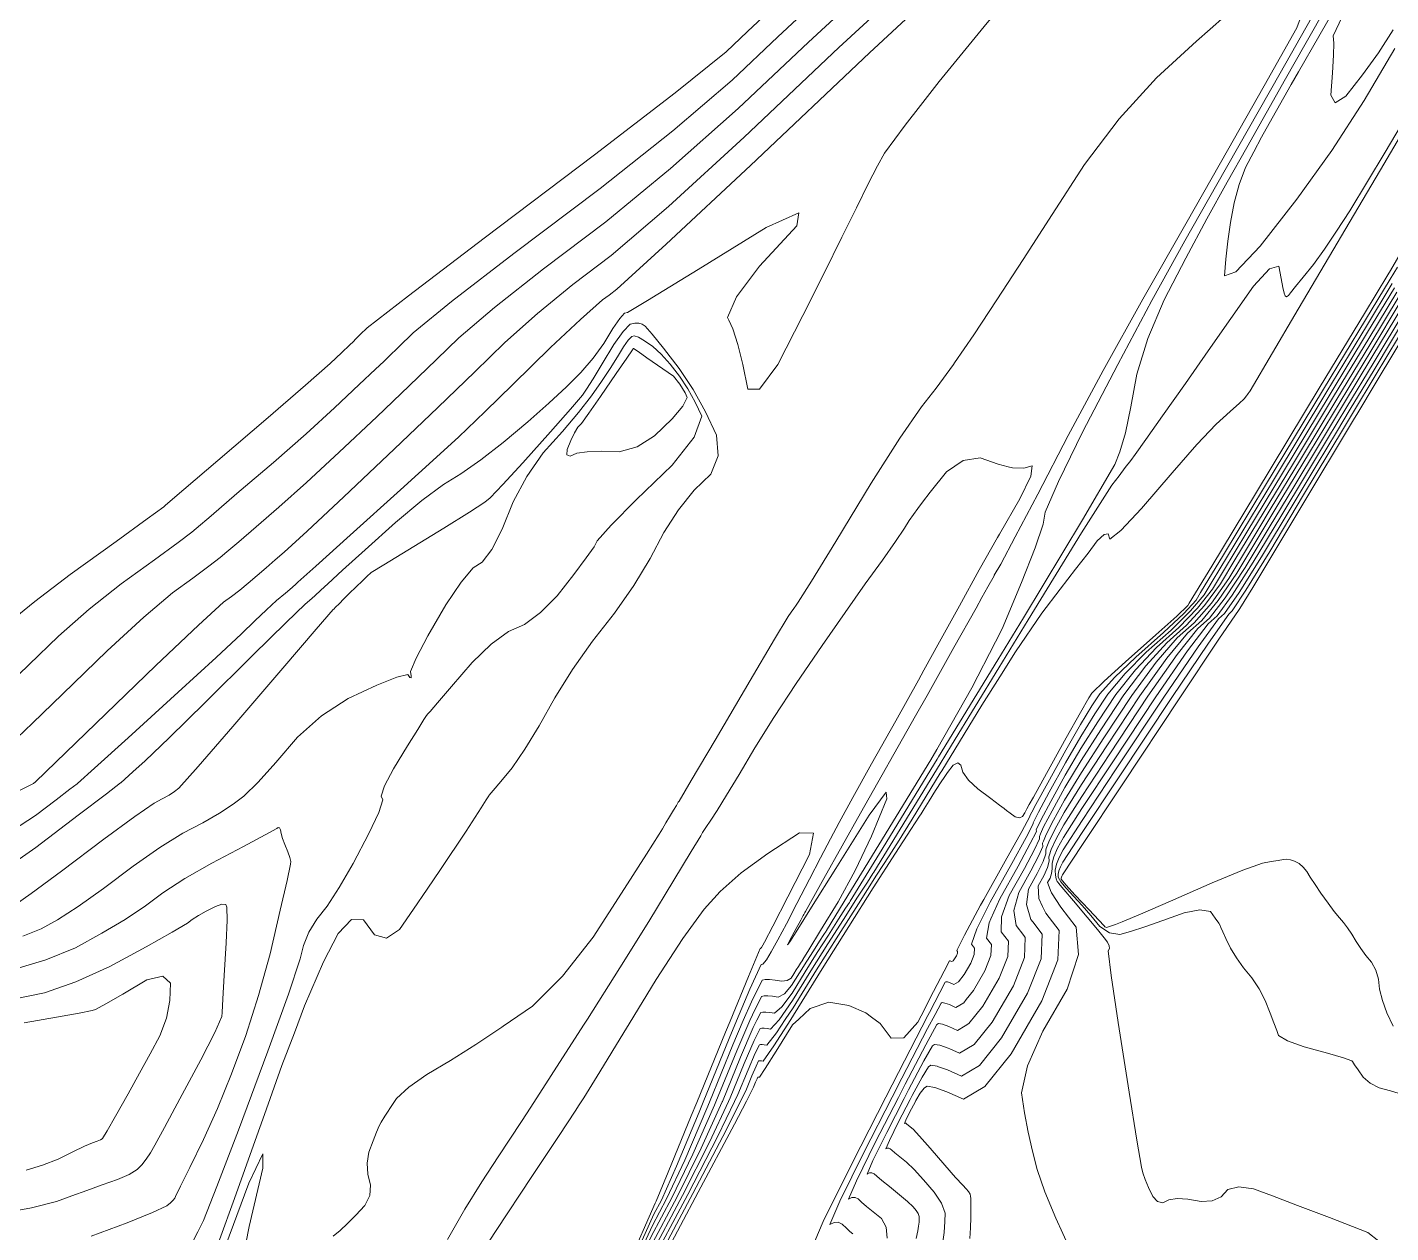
# Model space of a CAD drawing. Header units: inches. Extents: x 1337389 to 1347141, y 407035 to 414577.
# Drawn here: x 1344391 to 1344945, y 412025 to 412515 of the extents above; entities that cross this region are included whole.
import ezdxf

# ---------------------------------------------------------------- set-up
doc = ezdxf.new("R2010")
doc.units = ezdxf.units.IN
doc.header["$MEASUREMENT"] = 0
doc.layers.add('Topo', color=7, linetype='Continuous', lineweight=15, true_color=0x459900)

msp = doc.modelspace()

# ---------------------------------------------------------------- linework, layer by layer
at = {"layer": 'Topo'}
for p, q in [((1344760.7941, 412218.1659, 795), (1344784.8739, 412257.5899, 795)), ((1344752.4521, 412110.395, 815), (1344753.7758, 412112.9791, 815))]:
    msp.add_line(p, q, dxfattribs=at)
for points, elevation in [([(1344626.947, 412405.8349), (1344630.1618, 412408.2581), (1344650.174, 412426.4402), (1344684.371, 412458.4119), (1344732.7529, 412504.174), (1344767.9108, 412536.8521), (1344789.8449, 412556.4469), (1344798.5559, 412562.9569), (1344820.5861, 412583.994), (1344855.936, 412619.5561), (1344904.606, 412669.644), (1344924.0399, 412687.8061)], 780), ([(1344784.8739, 412257.5899), (1344795.2861, 412274.6369), (1344819.3421, 412314.544), (1344832.4317, 412337.0179), (1344834.556, 412342.0578), (1344836.7491, 412349.8432), (1344839.0121, 412360.3722), (1344841.3429, 412373.647), (1344845.8329, 412388.1379), (1344852.4821, 412403.847), (1344861.289, 412420.773), (1344869.8219, 412436.739), (1344878.079, 412451.744), (1344886.0612, 412465.788), (1344893.9899, 412479.754), (1344901.8639, 412493.642), (1344909.684, 412507.451), (1344919.0239, 412523.814), (1344929.8828, 412542.732), (1344942.261, 412564.2029), (1344958.6292, 412591.462)], 795), ([(1344959.6378, 412581.2258), (1344940.277, 412547.643), (1344927.4481, 412524.2779), (1344921.1509, 412511.1333), (1344921.3871, 412508.206), (1344921.3068, 412503.218), (1344920.9112, 412496.1682), (1344920.2009, 412487.056), (1344921.9991, 412483.8729), (1344926.3072, 412486.618), (1344933.1251, 412495.291), (1344939.552, 412504.2659), (1344945.589, 412513.5431)], 805), ([(1344947.321, 412578.5901), (1344936.644, 412561.018), (1344930.8281, 412550.93), (1344922.7159, 412536.7269), (1344912.3079, 412518.4092), (1344899.6039, 412495.9751), (1344886.8119, 412473.414), (1344873.932, 412450.7261), (1344860.9642, 412427.91), (1344847.5499, 412403.5339), (1344833.689, 412377.597), (1344819.3809, 412350.1001), (1344809.5519, 412330.1149), (1344804.2019, 412317.6401), (1344803.33, 412312.677), (1344800.1149, 412303.118), (1344794.5558, 412288.962), (1344786.6529, 412270.211), (1344783.9439, 412264.922)], 790), ([(1344946.23, 412505.9401), (1344933.8219, 412484.8901), (1344920.555, 412464.503), (1344906.431, 412444.7788), (1344891.4492, 412425.7179), (1344881.6409, 412415.312), (1344877.0062, 412413.56), (1344877.544, 412420.462), (1344878.369, 412427.716), (1344879.4802, 412435.322), (1344880.878, 412443.2801), (1344882.912, 412450.704), (1344885.5832, 412457.594), (1344888.8901, 412463.9489), (1344892.0929, 412469.9429), (1344895.1941, 412475.5769), (1344898.191, 412480.8501), (1344901.1679, 412486.0939), (1344904.1239, 412491.309), (1344907.06, 412496.494), (1344915.3322, 412510.902), (1344928.938, 412534.533), (1344947.8788, 412567.387)], 800), ([(1344995.8149, 412550.9001), (1344941.7118, 412459.0551), (1344905.57, 412397.71), (1344887.3889, 412366.866), (1344887.1691, 412366.5221), (1344886.964, 412366.221), (1344886.7751, 412365.9629), (1344886.602, 412365.7481), (1344886.3198, 412365.3869), (1344885.9299, 412364.88), (1344885.4312, 412364.227), (1344885.099, 412363.7923), (1344884.9332, 412363.5739), (1344883.0578, 412361.8658), (1344879.3091, 412358.451), (1344873.686, 412353.3291), (1344865.8199, 412345.0611), (1344855.711, 412333.6469), (1344843.359, 412319.087), (1344834.9151, 412310.0881), (1344830.3811, 412306.649), (1344829.7549, 412308.77), (1344828.076, 412308.524), (1344825.345, 412305.9119), (1344821.5622, 412300.933), (1344816.54, 412294.38), (1344810.28, 412286.252), (1344802.7829, 412276.5511), (1344792.1599, 412260.8749), (1344785.7379, 412250.7602)], 805), ([(1344753.518, 412482.8352), (1344761.132, 412492.5159), (1344780.576, 412516.4638), (1344794.6612, 412532.987), (1344803.3868, 412542.085), (1344806.755, 412543.757), (1344811.3589, 412544.4489), (1344816.8141, 412544.1804)], 785), ([(1344426.596, 412239.6149), (1344442.806, 412255.2559), (1344460.1011, 412271.685), (1344470.3519, 412281.0579), (1344473.557, 412283.3751), (1344476.9029, 412285.9581), (1344480.3892, 412288.8071), (1344484.0158, 412291.9232), (1344487.6539, 412295.044), (1344491.305, 412298.1721), (1344494.9681, 412301.305), (1344504.256, 412309.8642), (1344519.169, 412323.8481), (1344539.7067, 412343.2578), (1344557.4559, 412360.1691), (1344572.4139, 412374.581), (1344584.5829, 412386.494), (1344597.8838, 412398.347), (1344612.3179, 412410.1421), (1344627.885, 412421.8779), (1344651.0799, 412441.8249), (1344681.9049, 412469.9829), (1344720.3579, 412506.354), (1344748.301, 412532.326)], 775), ([(1344783.4839, 412291.9679), (1344786.0989, 412296.5091), (1344792.029, 412307.569), (1344801.174, 412324.9771), (1344813.5352, 412348.7331), (1344827.7609, 412375.1001), (1344843.85, 412404.0759), (1344861.803, 412435.663), (1344878.222, 412464.5811), (1344893.1089, 412490.8297), (1344906.4619, 412514.4091), (1344911.6631, 412528.72), (1344908.713, 412533.762), (1344897.6121, 412529.5359), (1344889.6989, 412526.5509), (1344884.9758, 412524.8091), (1344883.4419, 412524.3081), (1344877.002, 412519.0179), (1344871.1681, 412513.8339)], 785), ([(1344386.5181, 412225.959), (1344392.6989, 412231.9241), (1344404.8763, 412243.673), (1344423.048, 412261.207), (1344437.9469, 412274.908), (1344449.5721, 412284.7772), (1344457.923, 412290.8131), (1344464.3809, 412295.6031), (1344468.946, 412299.1459), (1344471.619, 412301.4409), (1344476.486, 412305.6108), (1344483.5469, 412311.655), (1344492.8021, 412319.5722), (1344504.062, 412329.6601), (1344517.3251, 412341.9181), (1344532.5911, 412356.3461), (1344545.7841, 412368.9162), (1344556.904, 412379.629), (1344565.949, 412388.4851), (1344580.4149, 412400.748), (1344600.301, 412416.4179), (1344625.608, 412435.497), (1344651.987, 412457.209), (1344679.4391, 412481.5551), (1344707.9628, 412508.5341), (1344728.6908, 412527.799)], 770), ([(1344709.0811, 412523.2731), (1344695.5678, 412510.714), (1344676.973, 412493.1262), (1344652.894, 412472.593), (1344623.3311, 412449.116), (1344588.2838, 412422.6951), (1344562.9462, 412403.1479), (1344547.3149, 412390.4759), (1344541.3929, 412384.6781), (1344537.4451, 412380.813), (1344535.4711, 412378.8799), (1344532.139, 412375.731), (1344525.4751, 412369.4329), (1344515.4801, 412359.9871), (1344503.867, 412349.4561), (1344490.636, 412337.839), (1344475.7881, 412325.1381), (1344465.3172, 412316.178), (1344459.2221, 412310.96), (1344457.5029, 412309.4839), (1344451.8579, 412305.2479), (1344442.2879, 412298.2519), (1344428.7911, 412288.496), (1344415.7919, 412278.1321), (1344403.2908, 412267.1579), (1344391.286, 412255.5759), (1344383.2431, 412247.814)], 765), ([(1344689.4709, 412518.7471), (1344683.1731, 412512.8931), (1344674.5069, 412504.6969), (1344653.8009, 412487.9771), (1344621.0539, 412462.7362), (1344576.2681, 412428.9708), (1344545.4771, 412405.5479), (1344528.682, 412392.4671), (1344525.883, 412389.7269), (1344524.017, 412387.9), (1344523.084, 412386.9858), (1344521.5091, 412385.497), (1344518.359, 412382.521), (1344513.6351, 412378.0561), (1344503.6721, 412369.251), (1344488.471, 412356.1058), (1344468.03, 412338.6211), (1344454.1481, 412326.745), (1344446.824, 412320.4789), (1344446.0601, 412319.822), (1344439.3359, 412314.892), (1344426.653, 412305.6899), (1344408.011, 412292.2159), (1344393.6378, 412281.355), (1344383.533, 412273.1101)], 760), ([(1344871.1681, 412513.8339), (1344865.6571, 412508.938), (1344849.407, 412494.0682), (1344834.2201, 412477.3731), (1344820.0959, 412458.8541), (1344807.0359, 412438.5101), (1344795.1941, 412420.196), (1344784.5681, 412403.9111), (1344775.16, 412389.655), (1344767.297, 412378.23)], 785), ([(1344785.282, 412254.365), (1344797.2181, 412273.9083), (1344818.941, 412309.1411), (1344831.255, 412328.6371), (1344834.1592, 412332.3949), (1344836.7161, 412335.717), (1344838.9241, 412338.6011), (1344840.784, 412341.049), (1344845.1038, 412347.0891), (1344851.8862, 412356.7201), (1344861.128, 412369.943), (1344870.3711, 412383.1379), (1344879.6149, 412396.3041), (1344888.8609, 412409.4399), (1344895.339, 412416.5322), (1344899.0489, 412417.5772), (1344899.992, 412412.5779), (1344900.747, 412408.891), (1344901.3152, 412406.5189), (1344901.694, 412405.4591), (1344902.2479, 412405.146), (1344902.9749, 412405.5799), (1344903.8761, 412406.7601), (1344905.8649, 412409.2688), (1344908.9438, 412413.1082), (1344913.11, 412418.276), (1344917.6541, 412424.4771), (1344922.5741, 412431.7109), (1344927.872, 412439.9789), (1344942.2389, 412463.885), (1344965.675, 412503.43)], 800), ([(1344675.626, 412395.559), (1344677.2402, 412392.114), (1344679.3311, 412385.7609), (1344681.386, 412377.595), (1344683.4053, 412367.6149), (1344688.12, 412367.6042), (1344695.5331, 412377.561), (1344705.6409, 412397.4858), (1344714.3281, 412414.7481), (1344721.5931, 412429.349), (1344727.4371, 412441.2891), (1344732.2671, 412450.9522), (1344736.083, 412458.341), (1344738.8858, 412463.454), (1344747.2351, 412474.846), (1344753.518, 412482.8352)], 785), ([(1344643.3071, 412404.0411), (1344644.3591, 412404.6639), (1344663.144, 412416.1681), (1344690.7572, 412433.2851), (1344704.1228, 412439.2281), (1344703.2422, 412433.998), (1344688.1139, 412417.596), (1344678.738, 412405.1481), (1344675.113, 412396.6538), (1344675.626, 412395.559)], 785), ([(1344950.8879, 412426.71), (1344944.4639, 412415.801), (1344943.3831, 412414.0042), (1344933.8749, 412398.2817), (1344915.9412, 412368.6372), (1344889.581, 412325.067), (1344871.8231, 412295.7149), (1344862.669, 412280.579), (1344862.118, 412279.6599), (1344857.6179, 412275.3909), (1344849.1699, 412267.7731), (1344836.7732, 412256.805), (1344828.1049, 412248.8841), (1344823.1639, 412244.0109), (1344821.952, 412242.1852), (1344818.4719, 412236.153), (1344812.7239, 412225.914), (1344804.708, 412211.468), (1344799.3652, 412201.8331), (1344797.6909, 412198.811)], 810), ([(1344798.7742, 412195.733), (1344800.4017, 412198.798), (1344805.2731, 412207.675), (1344812.587, 412220.8561), (1344818.548, 412231.2768), (1344823.156, 412238.938), (1344826.41, 412243.839), (1344832.3468, 412250.4401), (1344840.9669, 412258.74), (1344852.2701, 412268.74), (1344860.4291, 412276.4469), (1344865.4441, 412281.86), (1344867.315, 412284.9801), (1344876.5791, 412300.3109), (1344893.2381, 412327.8551), (1344917.291, 412367.61), (1344934.3091, 412395.7469), (1344944.2922, 412412.2652), (1344947.24, 412417.164)], 815), ([(1344945.2009, 412410.5262), (1344934.743, 412393.211), (1344918.6409, 412366.583), (1344896.8961, 412330.642), (1344881.3361, 412304.9069), (1344871.96, 412289.3799), (1344868.77, 412284.061), (1344863.2399, 412277.5028), (1344855.37, 412269.708), (1344845.161, 412260.6749), (1344836.5892, 412251.995), (1344829.6561, 412243.6671), (1344824.3589, 412235.692), (1344818.6251, 412226.4019), (1344812.4511, 412215.7989), (1344805.8381, 412203.8819), (1344801.4389, 412195.7642), (1344799.9403, 412192.7999)], 820), ([(1344946.1099, 412408.7871), (1344935.177, 412390.6762), (1344919.9911, 412365.5569), (1344900.5539, 412333.429), (1344886.0921, 412309.5039), (1344876.6059, 412293.7809), (1344872.0961, 412286.2609), (1344866.0513, 412278.559), (1344858.4697, 412270.6762), (1344849.355, 412262.6111), (1344840.832, 412253.5511), (1344832.9012, 412243.4951), (1344825.5628, 412232.4451), (1344818.7011, 412221.5267), (1344812.3141, 412210.7419), (1344806.4031, 412200.089), (1344802.4761, 412192.729), (1344801.107, 412189.862)], 825), ([(1344378.676, 412170.7099), (1344394.0611, 412181.3511), (1344411.2829, 412194.4459), (1344422.776, 412203.1861), (1344428.5388, 412207.5712), (1344428.5718, 412207.6011), (1344430.2349, 412209.1061), (1344433.5291, 412212.0867), (1344438.4541, 412216.5428), (1344448.2131, 412225.9298), (1344462.8092, 412240.246), (1344482.239, 412259.4931), (1344495.786, 412272.8219), (1344503.4508, 412280.2311), (1344505.2319, 412281.7221), (1344507.3631, 412283.598), (1344509.8439, 412285.859), (1344512.6761, 412288.5051), (1344518.6828, 412293.9838), (1344527.8669, 412302.296), (1344540.228, 412313.44), (1344550.835, 412322.3091), (1344559.6881, 412328.903), (1344566.7882, 412333.222), (1344574.8638, 412338.8982), (1344583.9171, 412345.9292), (1344593.9461, 412354.3179), (1344602.5459, 412361.846), (1344609.7169, 412368.5139), (1344615.4591, 412374.3221), (1344620.5031, 412380.204), (1344624.8479, 412386.158), (1344628.4958, 412392.186), (1344631.3039, 412396.2972), (1344633.2731, 412398.4931), (1344634.402, 412398.7722), (1344643.3071, 412404.0411)], 785), ([(1344384.541, 412188.2488), (1344393.8811, 412194.3401), (1344402.29, 412200.7329), (1344407.9411, 412205.0369), (1344410.8349, 412207.2501), (1344410.9708, 412207.374), (1344417.8691, 412213.616), (1344431.5279, 412225.976), (1344451.948, 412244.4541), (1344467.335, 412258.529), (1344477.6881, 412268.2018), (1344483.008, 412273.4709), (1344487.753, 412277.9869), (1344491.9229, 412281.75), (1344495.518, 412284.7589), (1344498.156, 412286.992), (1344499.839, 412288.4469), (1344500.565, 412289.126), (1344507.863, 412295.7219), (1344521.7322, 412308.2338), (1344542.172, 412326.6631), (1344556.9129, 412340.0019), (1344565.9531, 412348.249), (1344569.2931, 412351.406), (1344576.617, 412358.5001), (1344587.925, 412369.5331), (1344603.217, 412384.5029), (1344615.3541, 412395.9469), (1344624.3351, 412403.866), (1344626.947, 412405.8349)], 780), ([(1344947.019, 412407.0481), (1344935.6108, 412388.1409), (1344921.342, 412364.5301), (1344904.211, 412336.2159), (1344890.8479, 412314.1002), (1344881.2511, 412298.182), (1344875.4219, 412288.461), (1344868.861, 412279.6148), (1344861.57, 412271.643), (1344853.5481, 412264.5459), (1344845.0739, 412255.106), (1344836.147, 412243.3231), (1344826.7671, 412229.198), (1344818.777, 412216.652), (1344812.178, 412205.6842), (1344806.9681, 412196.2961), (1344803.5141, 412189.6939), (1344802.2771, 412186.916)], 830), ([(1344803.4491, 412183.9643), (1344804.5508, 412186.6601), (1344807.5331, 412192.503), (1344812.0409, 412200.627), (1344818.8537, 412211.7769), (1344827.9711, 412225.9519), (1344839.392, 412243.152), (1344849.3159, 412256.661), (1344857.7421, 412266.481), (1344864.6699, 412272.611), (1344871.672, 412280.6708), (1344878.748, 412290.662), (1344885.8969, 412302.583), (1344895.6039, 412318.6971), (1344907.869, 412339.004), (1344922.6921, 412363.5029), (1344936.0451, 412385.605), (1344947.9291, 412405.3091)], 835), ([(1344804.626, 412181.0011), (1344805.588, 412183.6253), (1344808.0981, 412188.71), (1344811.905, 412195.5701), (1344818.9299, 412206.9019), (1344829.1751, 412222.7051), (1344842.6381, 412242.9799), (1344853.5591, 412258.2171), (1344861.9358, 412268.4158), (1344867.7701, 412273.5779), (1344874.4829, 412281.7269), (1344882.0741, 412292.8621), (1344890.5429, 412306.9839), (1344900.3599, 412323.2931), (1344911.527, 412341.7909), (1344924.0419, 412362.476), (1344936.4789, 412383.0702), (1344948.8379, 412403.5711)], 840), ([(1344949.747, 412401.8321), (1344936.9129, 412380.5339), (1344925.3919, 412361.4498), (1344915.1849, 412344.5781), (1344905.1169, 412327.8901), (1344895.1879, 412311.385), (1344885.4, 412295.062), (1344877.2942, 412282.7829), (1344870.87, 412274.5461), (1344866.1299, 412270.3519), (1344857.8009, 412259.7721), (1344845.8839, 412242.808), (1344830.3779, 412219.4579), (1344819.0071, 412202.0258), (1344811.7681, 412190.5131), (1344808.663, 412184.9169), (1344806.6261, 412180.59), (1344805.81, 412178.02)], 845), ([(1344950.6561, 412400.0931), (1344937.347, 412377.999), (1344926.742, 412360.423), (1344918.8421, 412347.365), (1344909.8729, 412332.486), (1344899.8341, 412315.7852), (1344888.726, 412297.2631), (1344880.1039, 412283.8389), (1344873.9699, 412275.5141), (1344870.3229, 412272.2869), (1344862.043, 412261.3282), (1344849.1289, 412242.636), (1344831.5819, 412216.2111), (1344819.083, 412197.151), (1344811.6319, 412185.4551), (1344809.2281, 412181.124), (1344807.6631, 412177.5561), (1344807.0039, 412175.0151)], 850), ([(1344808.2171, 412171.9631), (1344808.2031, 412172.2149), (1344808.696, 412174.6029), (1344809.793, 412177.3311), (1344811.4948, 412180.3979), (1344819.1601, 412192.2761), (1344832.7859, 412212.9651), (1344852.3751, 412242.4639), (1344866.2851, 412262.8829), (1344874.5169, 412274.2219), (1344877.0701, 412276.4811), (1344882.9151, 412284.8949), (1344892.0519, 412299.4631), (1344904.48, 412320.186), (1344914.6292, 412337.083), (1344922.5001, 412350.1531), (1344928.093, 412359.3959), (1344937.781, 412375.4642), (1344951.5651, 412398.3541)], 855), ([(1344947.5369, 412081.5331), (1344944.404, 412082.4419), (1344939.861, 412083.7181), (1344936.1579, 412085.5669), (1344933.2942, 412087.9889), (1344931.2691, 412090.9831), (1344929.8371, 412093.1009), (1344928.9989, 412094.3431), (1344928.754, 412094.71), (1344925.3919, 412095.8388), (1344918.9121, 412097.7309), (1344909.3151, 412100.3859), (1344902.6701, 412102.821), (1344898.9759, 412105.0369), (1344898.2332, 412107.033), (1344897.0828, 412110.0551), (1344895.525, 412114.1009), (1344893.5611, 412119.1731), (1344891.1092, 412123.9223), (1344888.17, 412128.349), (1344884.7449, 412132.4541), (1344881.8399, 412136.4871), (1344879.4571, 412140.4478), (1344877.5959, 412144.337), (1344876.306, 412147.12), (1344875.5892, 412148.7971), (1344875.444, 412149.368), (1344874.674, 412150.6469), (1344873.2791, 412152.6361), (1344871.2599, 412155.3321), (1344867.0231, 412156.0669), (1344860.5702, 412154.841), (1344851.8989, 412151.6531), (1344844.65, 412149.127), (1344838.825, 412147.2629), (1344834.423, 412146.062), (1344830.26, 412146.7319), (1344826.336, 412149.273), (1344822.6527, 412153.6849), (1344819.1511, 412157.7412), (1344815.8311, 412161.4388), (1344812.693, 412164.781), (1344810.579, 412167.41), (1344809.489, 412169.3259), (1344809.4231, 412170.5299), (1344809.7129, 412171.9342), (1344810.3581, 412173.538), (1344811.3589, 412175.3409), (1344819.2359, 412187.4012), (1344833.9901, 412209.7179), (1344855.6211, 412242.2922), (1344870.528, 412264.4389), (1344878.711, 412276.1581), (1344880.1699, 412277.4491), (1344885.726, 412285.9508), (1344895.3769, 412301.6638), (1344909.1252, 412324.5869), (1344919.385, 412341.679), (1344926.1579, 412352.9399), (1344929.4431, 412358.3701), (1344938.2149, 412372.9279), (1344952.4742, 412396.615)], 860), ([(1344384.7801, 412157.4079), (1344392.1979, 412162.6479), (1344404.5009, 412171.744), (1344421.6891, 412184.695), (1344434.24, 412193.903), (1344442.153, 412199.366), (1344445.4301, 412201.0861), (1344448.1919, 412202.677), (1344450.441, 412204.1399), (1344452.1759, 412205.473), (1344460.084, 412214.2719), (1344474.165, 412230.535), (1344494.4189, 412254.264), (1344507.9921, 412270.116), (1344514.8851, 412278.091), (1344515.097, 412278.1889), (1344515.8899, 412278.947), (1344517.2648, 412280.3629), (1344519.222, 412282.4381), (1344521.4761, 412284.7092), (1344524.0269, 412287.1751), (1344526.8749, 412289.837), (1344528.874, 412291.7019), (1344530.0242, 412292.77), (1344530.326, 412293.0421), (1344535.3999, 412296.1879), (1344545.2459, 412302.2068), (1344559.8661, 412311.1), (1344570.3009, 412317.6061), (1344576.552, 412321.723), (1344578.6199, 412323.4521), (1344583.7561, 412328.779), (1344591.961, 412337.7041), (1344603.2351, 412350.2271), (1344611.305, 412359.387), (1344616.171, 412365.1822), (1344617.835, 412367.6141), (1344620.5199, 412371.84), (1344624.226, 412377.8611), (1344628.9549, 412385.6748), (1344632.725, 412391.037), (1344635.5351, 412393.948), (1344637.3859, 412394.4061), (1344639.0169, 412394.4381), (1344640.427, 412394.0431), (1344641.6169, 412393.2221), (1344644.5178, 412389.945), (1344649.13, 412384.2129), (1344655.4519, 412376.025), (1344661.133, 412367.4139), (1344666.1729, 412358.3789), (1344670.572, 412348.9211), (1344671.268, 412340.453), (1344668.2611, 412332.976), (1344661.5519, 412326.4879), (1344655.2241, 412318.6149), (1344649.2799, 412309.358), (1344643.7179, 412298.717), (1344637.021, 412287.799), (1344629.1881, 412276.6041), (1344620.2209, 412265.133), (1344612.129, 412253.667), (1344604.9111, 412242.2061), (1344598.568, 412230.7509), (1344592.7969, 412221.2699), (1344587.5992, 412213.765), (1344582.974, 412208.2338), (1344579.8621, 412204.4971), (1344578.2661, 412202.5539), (1344578.183, 412202.405), (1344577.101, 412200.72), (1344575.019, 412197.5), (1344568.8571, 412187.9899)], 790), ([(1344907.294, 412174.827), (1344905.4879, 412175.8079), (1344903.8231, 412176.4032), (1344902.2989, 412176.6099), (1344900.9171, 412176.4299), (1344898.806, 412176.1059), (1344895.968, 412175.6361), (1344892.4008, 412175.0218), (1344884.3982, 412172.138), (1344871.9571, 412166.983), (1344855.08, 412159.557), (1344842.9051, 412154.2681), (1344835.432, 412151.1131), (1344832.6621, 412150.095), (1344830.6881, 412149.381), (1344829.5098, 412148.9718), (1344829.129, 412148.8679), (1344828.7681, 412148.9261), (1344828.429, 412149.146), (1344828.11, 412149.528), (1344825.996, 412151.8066), (1344822.0879, 412155.982), (1344816.3861, 412162.054), (1344812.577, 412166.2219), (1344810.6629, 412168.486), (1344810.6439, 412168.846), (1344810.7299, 412169.265), (1344810.923, 412169.745), (1344811.2219, 412170.2829), (1344819.3119, 412182.5261), (1344835.194, 412206.4711), (1344858.866, 412242.1201), (1344874.7699, 412265.9938), (1344882.905, 412278.0929), (1344883.2698, 412278.4159), (1344888.5371, 412287.0068), (1344898.7031, 412303.8639), (1344913.771, 412328.988), (1344924.141, 412346.276), (1344929.8161, 412355.727), (1344930.7929, 412357.3428), (1344938.6491, 412370.3929), (1344953.3837, 412394.8772)], 865), ([(1344388.7291, 412145.271), (1344396.218, 412148.339), (1344402.8291, 412151.951), (1344411.275, 412157.4018), (1344421.555, 412164.6921), (1344433.6698, 412173.8212), (1344444.4391, 412181.3202), (1344453.8629, 412187.19), (1344461.942, 412191.4311), (1344468.7539, 412195.354), (1344474.2989, 412198.96), (1344478.5769, 412202.2491), (1344484.361, 412207.876), (1344491.6513, 412215.842), (1344500.4459, 412226.146), (1344510.2041, 412234.829), (1344520.925, 412241.8899), (1344532.607, 412247.3289), (1344540.6871, 412250.566), (1344545.163, 412251.602), (1344546.0369, 412250.435), (1344546.5201, 412250.2639), (1344546.6119, 412251.088), (1344546.314, 412252.9079), (1344548.562, 412258.3332), (1344553.3549, 412267.3629), (1344560.693, 412279.9989), (1344566.8171, 412289.1909), (1344571.7261, 412294.938), (1344575.421, 412297.2399), (1344579.3601, 412302.489), (1344583.542, 412310.686), (1344587.9691, 412321.829), (1344593.5218, 412332.1482), (1344600.202, 412341.643), (1344608.007, 412350.3131), (1344614.552, 412358.0549), (1344619.8379, 412364.8701), (1344623.864, 412370.7571), (1344627.363, 412376.0291), (1344630.3349, 412380.685), (1344632.78, 412384.726), (1344634.7289, 412387.4979), (1344636.1821, 412389.0031), (1344637.1389, 412389.24), (1344638.8769, 412388.6388), (1344641.397, 412387.1998), (1344644.6972, 412384.923), (1344648.162, 412381.7671), (1344651.7911, 412377.7331), (1344655.585, 412372.8201), (1344658.9929, 412367.6531), (1344662.017, 412362.2331), (1344664.6569, 412356.5579), (1344661.541, 412348.061), (1344652.6699, 412336.741), (1344638.045, 412322.599), (1344627.8668, 412312.3539), (1344622.1371, 412306.0049), (1344620.8561, 412303.5528), (1344617.7169, 412298.9961), (1344612.722, 412292.335), (1344605.869, 412283.5681), (1344599.157, 412276.7772), (1344592.5849, 412271.9599), (1344586.1541, 412269.1172), (1344579.0788, 412263.963), (1344571.36, 412256.4961), (1344562.997, 412246.7171), (1344557.2858, 412240.0748), (1344554.227, 412236.568), (1344553.8209, 412236.1981), (1344553.2669, 412235.5349), (1344552.564, 412234.5781), (1344551.714, 412233.3281), (1344549.227, 412229.357), (1344545.1047, 412222.6651), (1344539.348, 412213.2521), (1344535.751, 412206.4521), (1344534.314, 412202.2659), (1344535.0379, 412200.6929), (1344533.398, 412195.608), (1344529.3938, 412187.012), (1344523.026, 412174.9039), (1344517.3781, 412165.0751), (1344512.4491, 412157.5259), (1344508.2408, 412152.2548), (1344505.012, 412146.9301), (1344502.763, 412141.5521), (1344501.494, 412136.121), (1344496.67, 412121.807), (1344488.289, 412098.6101), (1344476.353, 412066.5309), (1344467.6338, 412043.61), (1344462.131, 412029.848), (1344459.844, 412025.2452), (1344458.0401, 412021.5689)], 795), ([(1344767.297, 412378.23), (1344766.9062, 412377.6621), (1344759.8079, 412367.9321), (1344753.864, 412360.465), (1344745.0911, 412347.6079), (1344733.4909, 412329.3631), (1344719.0621, 412305.7279), (1344709.1741, 412289.5989), (1344703.8279, 412280.976), (1344703.0221, 412279.859), (1344702.082, 412278.523), (1344701.0071, 412276.9699), (1344699.797, 412275.1982), (1344694.2289, 412265.9408), (1344684.3031, 412249.197), (1344670.0201, 412224.9671), (1344660.384, 412208.644), (1344655.3961, 412200.2271), (1344655.0551, 412199.716), (1344654.3051, 412198.4869), (1344653.144, 412196.5411), (1344651.573, 412193.876), (1344650.0711, 412191.354), (1344648.64, 412188.9739), (1344647.2792, 412186.737), (1344642.1381, 412178.6569), (1344633.217, 412164.7349), (1344620.5161, 412144.9698), (1344608.08, 412129.0441), (1344595.9082, 412116.9582), (1344584.001, 412108.7111), (1344583.4182, 412108.324)], 785), ([(1344789.1101, 412336.0879), (1344785.025, 412337.051), (1344777.7978, 412339.6158), (1344770.7909, 412338.576), (1344764.0051, 412333.9319), (1344757.4389, 412325.6831), (1344754.3749, 412321.6831)], 780), ([(1344784.8231, 412307.265), (1344785.59, 412308.6199), (1344793.857, 412322.9741), (1344798.271, 412332.2279), (1344798.833, 412336.381), (1344795.543, 412335.4337), (1344790.9399, 412335.6571), (1344789.1101, 412336.0879)], 780), ([(1344754.3749, 412321.6831), (1344752.4108, 412319.118), (1344748.9221, 412314.238), (1344746.9702, 412311.0409), (1344743.3379, 412305.6759), (1344738.0259, 412298.1427), (1344731.0331, 412288.442), (1344722.87, 412276.849), (1344713.5379, 412263.3651), (1344703.0369, 412247.9879), (1344693.919, 412234.146), (1344686.184, 412221.8372), (1344679.832, 412211.0619), (1344674.7358, 412202.586), (1344670.8952, 412196.4069), (1344668.311, 412192.5259), (1344666.3401, 412189.52), (1344664.9851, 412187.3891), (1344664.2429, 412186.1321), (1344660.3489, 412179.705), (1344653.3031, 412168.11), (1344643.103, 412151.3441), (1344631.3899, 412132.5219), (1344618.164, 412111.643), (1344616.6137, 412109.2309)], 780), ([(1344754.8731, 412253.345), (1344761.2548, 412264.8889), (1344769.289, 412279.577), (1344777.4, 412294.1539), (1344784.8231, 412307.265)], 780), ([(1344756.1479, 412243.1669), (1344767.0929, 412262.6421), (1344776.0582, 412278.6499), (1344778.3651, 412282.8681), (1344780.8069, 412287.2501), (1344783.3861, 412291.7968), (1344783.4839, 412291.9679)], 785), ([(1344783.9439, 412264.922), (1344774.3601, 412246.208), (1344760.0892, 412221.1859)], 790), ([(1344678.7831, 412110.93), (1344684.186, 412123.7869), (1344688.761, 412133.8699), (1344689.4989, 412134.0179), (1344690.8757, 412135.728), (1344692.889, 412138.9989), (1344695.5411, 412143.833), (1344699.007, 412150.351), (1344703.2881, 412158.553), (1344708.3829, 412168.4408), (1344712.9322, 412177.2199), (1344716.9348, 412184.891), (1344720.3929, 412191.4531), (1344725.961, 412201.627), (1344733.64, 412215.4112), (1344743.4309, 412232.8063), (1344752.6359, 412249.2991), (1344754.8731, 412253.345)], 780), ([(1344761.451, 412215.3519), (1344766.087, 412222.9369), (1344785.282, 412254.365)], 800), ([(1344785.7379, 412250.7602), (1344778.4131, 412239.225), (1344762.1089, 412212.5321)], 805), ([(1344681.521, 412111.0051), (1344684.8051, 412118.6249), (1344689.183, 412127.4491), (1344690.439, 412127.7009), (1344692.1851, 412127.7093), (1344694.419, 412127.474), (1344697.141, 412126.9949), (1344699.3178, 412127.257), (1344700.948, 412128.259), (1344702.0319, 412130.002), (1344703.0341, 412131.6), (1344703.9539, 412133.053), (1344704.7931, 412134.3589), (1344705.3719, 412135.26), (1344705.6919, 412135.7559), (1344705.752, 412135.8451), (1344708.1679, 412139.7942), (1344712.9401, 412147.6042), (1344720.0671, 412159.2731), (1344726.9351, 412172.0739), (1344733.5429, 412186.006), (1344739.8919, 412201.071), (1344739.601, 412203.9029), (1344732.671, 412194.5021), (1344719.102, 412172.868), (1344709.1961, 412157.0769), (1344702.9519, 412147.1302), (1344700.371, 412143.025), (1344699.5198, 412141.8761), (1344700.4009, 412143.681), (1344703.0132, 412148.4421), (1344704.8379, 412151.7801), (1344705.879, 412153.6959), (1344706.133, 412154.191), (1344706.3611, 412154.6291), (1344706.561, 412155.013), (1344706.7331, 412155.341), (1344714.276, 412168.7551), (1344729.188, 412195.2559), (1344751.4701, 412234.844), (1344756.1479, 412243.1669)], 785), ([(1344378.495, 412200.218), (1344383.896, 412202.8059), (1344392.904, 412207.1661), (1344393.1409, 412207.3629), (1344393.3819, 412207.575), (1344393.6269, 412207.8022), (1344393.876, 412208.0439), (1344402.156, 412216.0329), (1344418.466, 412231.7701), (1344426.596, 412239.6149)], 775), ([(1344760.0892, 412221.1859), (1344757.6761, 412216.955), (1344736.6022, 412182.45), (1344722.4919, 412159.3588), (1344715.3479, 412147.681), (1344715.1691, 412147.4159), (1344714.223, 412145.952), (1344712.5099, 412143.2879), (1344710.0311, 412139.4228), (1344707.3101, 412135.1291), (1344704.3461, 412130.4049), (1344701.141, 412125.25), (1344698.236, 412121.9491), (1344695.6311, 412120.5009), (1344693.3261, 412120.9058), (1344691.435, 412121.1061), (1344689.9579, 412121.0989), (1344688.894, 412120.8849), (1344685.1881, 412113.4151), (1344684.1809, 412111.0781)], 790), ([(1344687.0341, 412111.1561), (1344688.605, 412114.322), (1344689.4761, 412114.4959), (1344690.6858, 412114.502), (1344692.2339, 412114.339), (1344694.1209, 412114.0069), (1344697.1551, 412116.641), (1344701.3351, 412122.2409), (1344706.6611, 412130.8069), (1344711.585, 412138.6579), (1344716.108, 412145.794), (1344720.2281, 412152.216), (1344723.074, 412156.644), (1344724.6459, 412159.0769), (1344724.9439, 412159.516), (1344736.8158, 412178.9229), (1344760.2629, 412217.296), (1344760.7941, 412218.1659)], 795), ([(1344696.1222, 412111.4039), (1344701.5281, 412119.2319), (1344708.9759, 412131.2091), (1344715.861, 412142.1868), (1344722.1849, 412152.165), (1344727.9461, 412161.1439), (1344731.9251, 412167.3351), (1344734.123, 412170.7381), (1344734.539, 412171.3519), (1344745.194, 412188.752), (1344761.451, 412215.3519)], 800), ([(1344797.6909, 412198.811), (1344796.6935, 412197.002), (1344796.4081, 412196.4751), (1344795.8369, 412195.4501), (1344794.9791, 412193.9188), (1344793.7081, 412193.3901), (1344792.023, 412193.863), (1344789.9252, 412195.338), (1344788.4679, 412196.3859), (1344787.6531, 412197.008), (1344787.4801, 412197.2033), (1344785.609, 412198.623), (1344782.0401, 412201.2699), (1344776.773, 412205.1429), (1344772.9951, 412208.6939), (1344770.7069, 412211.9221), (1344769.9089, 412214.8281), (1344768.611, 412215.7748), (1344766.814, 412214.7619), (1344764.5172, 412211.791), (1344762.838, 412209.4099)], 810), ([(1344762.1089, 412212.5321), (1344761.5412, 412211.6011), (1344750.1151, 412192.9221), (1344744.135, 412183.1882), (1344743.5998, 412182.399), (1344740.777, 412178.0269), (1344735.664, 412170.073), (1344728.2611, 412158.5361), (1344720.1369, 412145.7151), (1344711.2901, 412131.6111), (1344701.7221, 412116.2228), (1344698.5861, 412111.471)], 805), ([(1344762.838, 412209.4099), (1344762.115, 412208.3841), (1344759.6081, 412204.5421), (1344756.9961, 412200.2652), (1344755.0369, 412197.092), (1344753.7301, 412195.024), (1344753.078, 412194.0588), (1344749.6278, 412188.7189), (1344743.381, 412179.001), (1344734.338, 412164.907), (1344724.4129, 412149.2441), (1344713.6051, 412132.013), (1344701.9147, 412113.2141), (1344700.8379, 412111.5329)], 810), ([(1344779.218, 412160.171), (1344787.9639, 412175.778), (1344794.651, 412187.8099), (1344797.9881, 412193.9591), (1344797.9741, 412194.2261), (1344798.7742, 412195.733)], 815), ([(1344799.9403, 412192.7999), (1344799.254, 412191.4441), (1344799.2819, 412190.924), (1344796.385, 412185.373), (1344790.5631, 412174.7921), (1344781.814, 412159.182), (1344780.562, 412156.6691)], 820), ([(1344384.5509, 412131.6159), (1344398.0811, 412135.694), (1344410.1899, 412140.6539), (1344420.8781, 412146.4942), (1344430.3511, 412152.1561), (1344438.6089, 412157.6411), (1344445.6499, 412162.947), (1344454.6381, 412168.7379), (1344465.5732, 412175.0141), (1344478.454, 412181.7763), (1344487.249, 412186.4429), (1344491.9581, 412189.0159), (1344492.5801, 412189.4939), (1344493.079, 412189.3218), (1344493.4552, 412188.5001), (1344493.708, 412187.0272), (1344494.295, 412185.0589), (1344495.2158, 412182.597), (1344496.4721, 412179.6411), (1344497.2869, 412177.319), (1344497.6629, 412175.631), (1344497.6, 412174.5781), (1344496.18, 412167.9799), (1344493.4038, 412155.8389), (1344489.272, 412138.154), (1344484.5928, 412121.192), (1344479.3669, 412104.953), (1344473.5941, 412089.4371), (1344467.8809, 412075.3409), (1344462.229, 412062.6651), (1344456.639, 412051.409), (1344452.818, 412043.7049), (1344450.7688, 412039.5508), (1344450.4909, 412038.9479), (1344449.822, 412038.114), (1344448.764, 412037.046), (1344447.3139, 412035.747), (1344441.461, 412033.0359), (1344431.2031, 412028.9142), (1344416.5409, 412023.3809)], 800), ([(1344568.8571, 412187.9899), (1344558.4871, 412172.3901), (1344553.1101, 412164.432), (1344547.5419, 412156.3161), (1344541.7818, 412148.0429), (1344536.481, 412144.556), (1344531.638, 412145.8541), (1344527.2531, 412151.9379), (1344522.3349, 412152.1341), (1344516.8819, 412146.4402), (1344510.8968, 412134.8579), (1344503.2908, 412116.982), (1344499.107, 412106.0199)], 790), ([(1344676.1119, 412110.8572), (1344683.557, 412128.9471), (1344688.3101, 412140.2852), (1344688.5019, 412140.324), (1344688.86, 412140.768), (1344689.3829, 412141.6181), (1344690.072, 412142.874), (1344693.482, 412149.4381), (1344699.6139, 412161.31), (1344708.468, 412178.49), (1344710.0569, 412187.1622), (1344704.3819, 412187.3261), (1344691.442, 412178.9811), (1344680.6639, 412171.0319), (1344672.0471, 412163.4799), (1344665.5911, 412156.324), (1344656.9259, 412144.3859), (1344646.0531, 412127.6651), (1344635.146, 412109.7371)], 775), ([(1344801.107, 412189.862), (1344800.534, 412188.662), (1344800.5759, 412187.888), (1344798.1189, 412182.937), (1344793.1621, 412173.807), (1344785.7039, 412160.5001), (1344782.104, 412152.326)], 825), ([(1344802.2771, 412186.916), (1344801.8151, 412185.88), (1344801.8709, 412184.8529), (1344799.8531, 412180.5001), (1344795.7608, 412172.8218), (1344789.5941, 412161.8191), (1344786.446, 412153.2379), (1344786.317, 412147.08), (1344789.205, 412143.3441), (1344788.9182, 412137.0609), (1344787.3239, 412132.9939)], 830), ([(1344795.47, 412145.5651), (1344792.352, 412149.5982), (1344791.4821, 412155.7249), (1344793.484, 412163.1379), (1344798.36, 412171.8371), (1344801.5859, 412178.0641), (1344803.1649, 412181.8169), (1344803.095, 412183.098), (1344803.4491, 412183.9643)], 835), ([(1344799.1099, 412151.181), (1344798.3871, 412152.1161), (1344796.5171, 412158.211), (1344797.374, 412164.4561), (1344800.959, 412170.8521), (1344803.3201, 412175.6269), (1344804.459, 412178.7821), (1344804.375, 412180.316), (1344804.626, 412181.0011)], 840), ([(1344805.81, 412178.02), (1344805.6561, 412177.5342), (1344805.7532, 412175.7459), (1344805.054, 412173.191), (1344803.5579, 412169.8669), (1344801.2649, 412165.7751), (1344801.5529, 412160.6971), (1344803.1239, 412157.3759)], 845), ([(1344807.0039, 412175.0151), (1344806.936, 412174.7509), (1344807.047, 412172.7111), (1344806.7881, 412170.7541), (1344806.1571, 412168.882), (1344805.1551, 412167.0928), (1344806.5879, 412163.183), (1344806.7369, 412162.9511)], 850), ([(1344945.512, 412108.816), (1344943.0028, 412114.234), (1344941.17, 412119.2192), (1344940.0121, 412123.7701), (1344939.5301, 412127.889), (1344938.4461, 412131.548), (1344936.7611, 412134.7481), (1344934.475, 412137.488), (1344932.374, 412140.2919), (1344930.4573, 412143.1578), (1344928.7259, 412146.0871), (1344927.0239, 412148.6602), (1344925.3499, 412150.8761), (1344923.706, 412152.735), (1344921.632, 412155.3509), (1344919.1309, 412158.726), (1344916.1999, 412162.859), (1344913.784, 412166.3761), (1344911.8799, 412169.277), (1344910.4901, 412171.5612), (1344908.962, 412173.4108), (1344907.294, 412174.827)], 865), ([(1344809.4081, 412167.0719), (1344809, 412167.5071), (1344808.5811, 412168.5969), (1344808.3149, 412170.1659), (1344808.2171, 412171.9631)], 855), ([(1344944.1211, 412017.9209), (1344935.2289, 412024.8859), (1344919.659, 412030.972), (1344906.7352, 412035.963), (1344896.4581, 412039.858), (1344888.8279, 412042.657), (1344882.8129, 412043.523), (1344878.4121, 412042.457), (1344875.626, 412039.459), (1344871.986, 412037.795), (1344867.4901, 412037.4651), (1344862.1399, 412038.4701), (1344857.773, 412038.7349), (1344854.3891, 412038.2602), (1344851.9869, 412037.046), (1344849.8109, 412037.475), (1344847.861, 412039.548), (1344846.1361, 412043.2649), (1344844.799, 412046.4889), (1344843.848, 412049.222), (1344843.2839, 412051.463), (1344841.4159, 412062.3841), (1344838.244, 412081.986), (1344833.768, 412110.268), (1344830.9529, 412129.412), (1344829.7978, 412139.4181), (1344830.303, 412140.2852), (1344830.1918, 412141.4429), (1344829.4631, 412142.8929), (1344828.116, 412144.6339), (1344825.3719, 412148.0071), (1344821.2301, 412153.0121), (1344815.6889, 412159.648), (1344811.804, 412164.2762), (1344809.5738, 412166.896), (1344809.4081, 412167.0719)], 855), ([(1344385.729, 412119.8389), (1344397.562, 412122.3687), (1344410.3731, 412126.7461), (1344424.161, 412132.9681), (1344438.9272, 412141.037), (1344449.428, 412146.911), (1344455.662, 412150.5891), (1344457.6309, 412152.072), (1344460.1779, 412153.709), (1344463.3029, 412155.5002), (1344467.008, 412157.4439), (1344469.641, 412158.354), (1344471.2042, 412158.23), (1344471.6959, 412157.0711), (1344471.757, 412151.8719), (1344471.3868, 412142.6332), (1344470.5861, 412129.353), (1344470.039, 412119.9321), (1344469.7449, 412114.371), (1344469.7049, 412112.6702), (1344466.8339, 412106.246), (1344461.1321, 412095.099), (1344452.599, 412079.2301), (1344446.342, 412067.6469), (1344442.3601, 412060.352), (1344440.6559, 412057.3429), (1344438.8989, 412054.7029), (1344437.092, 412052.4302), (1344435.2341, 412050.5261), (1344431.9381, 412048.528), (1344427.2052, 412046.4349), (1344421.033, 412044.249), (1344414.8439, 412042.026), (1344408.638, 412039.769), (1344402.4141, 412037.476), (1344392.291, 412035.0161), (1344378.2699, 412032.3869)], 805), ([(1344753.7758, 412112.9791), (1344758.816, 412122.8121), (1344763.083, 412131.1049), (1344765.2532, 412135.2749), (1344765.325, 412135.3219), (1344765.5092, 412135.293), (1344765.8031, 412135.1882), (1344766.209, 412135.0078), (1344766.73, 412135.3162), (1344767.3651, 412136.1121), (1344768.114, 412137.398), (1344768.5052, 412138.3951), (1344768.5382, 412139.105), (1344768.2107, 412139.527), (1344771.34, 412145.7801), (1344777.9242, 412157.8631), (1344779.218, 412160.171)], 815), ([(1344806.7369, 412162.9511), (1344810.4571, 412157.1508), (1344816.7611, 412148.9971), (1344817.652, 412137.881), (1344813.1268, 412123.8021), (1344803.189, 412106.7619), (1344796.9889, 412092.7121), (1344794.5269, 412081.6549), (1344795.8039, 412073.5888), (1344797.282, 412065.719), (1344798.9619, 412058.0461), (1344800.8429, 412050.571), (1344804.0151, 412041.453), (1344808.479, 412030.6941), (1344814.2331, 412018.294)], 850), ([(1344803.1239, 412157.3759), (1344804.4219, 412154.6331), (1344809.8719, 412147.5839), (1344809.3319, 412135.727), (1344802.7999, 412119.062), (1344790.2771, 412097.5909), (1344779.668, 412084.281), (1344770.9729, 412079.1348), (1344764.1911, 412082.1521), (1344759.2671, 412083.9021), (1344756.2009, 412084.3849), (1344755.0861, 412083.662)], 845), ([(1344780.562, 412156.6691), (1344776.376, 412148.2659), (1344774.2458, 412142.0451), (1344775.427, 412140.518), (1344775.3101, 412137.9502), (1344773.8951, 412134.342), (1344771.1831, 412129.6921), (1344768.886, 412126.8098), (1344767.0029, 412125.6958), (1344765.5349, 412126.3489), (1344764.468, 412126.7281), (1344763.804, 412126.832), (1344763.5431, 412126.663), (1344757.1252, 412114.3689), (1344756.447, 412113.0521)], 820), ([(1344760.7528, 412092.3083), (1344764.4601, 412090.991), (1344770.1791, 412088.4468), (1344777.512, 412092.787), (1344786.4581, 412104.0109), (1344797.0186, 412122.1181), (1344802.527, 412136.1719), (1344802.9829, 412146.171), (1344799.1099, 412151.181)], 840), ([(1344782.104, 412152.326), (1344781.4111, 412150.7519), (1344780.2821, 412144.5623), (1344782.316, 412141.9309), (1344782.1141, 412137.506), (1344779.6759, 412131.2859), (1344775.0021, 412123.272), (1344772.06, 412119.5811)], 825), ([(1344765.4679, 412099.502), (1344769.385, 412097.7588), (1344775.3549, 412101.293), (1344782.6399, 412110.4308), (1344791.2378, 412125.1739), (1344795.723, 412136.6161), (1344796.0939, 412144.758), (1344795.47, 412145.5651)], 835), ([(1344787.3239, 412132.9939), (1344785.4569, 412128.23), (1344778.8212, 412116.8512), (1344773.1991, 412109.799), (1344771.595, 412108.8502)], 830), ([(1344389.3231, 412110.161), (1344402.5081, 412112.4159), (1344411.743, 412114.073), (1344417.0281, 412115.131), (1344418.361, 412115.591), (1344422.4971, 412117.82), (1344429.4348, 412121.819), (1344439.1758, 412127.586), (1344445.614, 412129.072), (1344448.7491, 412126.2769), (1344448.5818, 412119.1997), (1344447.161, 412112.045), (1344444.484, 412104.812), (1344440.5519, 412097.5001), (1344436.2381, 412089.637), (1344431.5399, 412081.2221), (1344426.4581, 412072.2559), (1344423.015, 412066.221), (1344421.2081, 412063.116), (1344421.0382, 412062.9421), (1344420.2959, 412062.6039), (1344418.9819, 412062.1001), (1344417.0949, 412061.4309), (1344413.8159, 412059.987), (1344409.1461, 412057.765), (1344403.0841, 412054.768), (1344396.7658, 412052.252), (1344390.1912, 412050.2189)], 810), ([(1344772.06, 412119.5811), (1344771.0421, 412118.3038), (1344767.7971, 412116.3838), (1344767.4691, 412116.5301)], 825), ([(1344704.032, 412111.6199), (1344708.683, 412115.949), (1344716.3039, 412118.5489), (1344724.4211, 412117.117), (1344731.3369, 412114.196), (1344733.627, 412112.4289)], 815), ([(1344767.4691, 412116.5301), (1344765.2659, 412117.51), (1344763.4281, 412118.1631), (1344762.2841, 412118.3431), (1344761.833, 412118.0499), (1344759.402, 412113.4818)], 825), ([(1344583.4182, 412108.324), (1344572.8641, 412101.314), (1344562.497, 412094.7691), (1344552.9012, 412089.0752), (1344545.6041, 412083.9369), (1344540.6062, 412079.3561), (1344537.9089, 412075.331), (1344537.231, 412074.2839)], 785), ([(1344616.6137, 412109.2309), (1344603.425, 412088.7059), (1344595.1401, 412075.8921)], 780), ([(1344635.146, 412109.7371), (1344632.9711, 412106.1621), (1344623.1749, 412090.1537), (1344616.665, 412079.641), (1344614.603, 412076.4321)], 775), ([(1344662.569, 412077.7641), (1344674.2411, 412106.3101), (1344676.1119, 412110.8572)], 775), ([(1344665.17, 412077.8359), (1344675.774, 412103.769), (1344678.7831, 412110.93)], 780), ([(1344667.7718, 412077.9081), (1344677.3069, 412101.228), (1344681.521, 412111.0051)], 785), ([(1344684.1809, 412111.0781), (1344678.84, 412098.6879), (1344670.3732, 412077.9811)], 790), ([(1344672.97, 412078.053), (1344673.0131, 412078.147), (1344680.3739, 412096.1471), (1344685.571, 412108.206), (1344687.0341, 412111.1561)], 795), ([(1344675.488, 412078.1229), (1344676.1751, 412079.5901), (1344681.9069, 412093.6071), (1344685.9541, 412102.9962), (1344688.3158, 412107.758), (1344688.994, 412107.8939), (1344689.936, 412107.899), (1344691.1419, 412107.772), (1344692.6121, 412107.5129), (1344696.0739, 412111.3341), (1344696.1222, 412111.4039)], 800), ([(1344698.5861, 412111.471), (1344694.9918, 412106.0259), (1344691.1018, 412101.0201), (1344690.0501, 412101.2048), (1344689.1871, 412101.295), (1344688.513, 412101.2919), (1344688.0269, 412101.1949), (1344686.3361, 412097.7861), (1344683.4398, 412091.066), (1344679.3381, 412081.0339), (1344677.963, 412078.1921)], 805), ([(1344700.8379, 412111.5329), (1344693.911, 412100.718), (1344689.592, 412094.526), (1344688.9579, 412094.637), (1344688.437, 412094.692), (1344688.031, 412094.69), (1344687.7379, 412094.6321), (1344686.719, 412092.577), (1344684.9731, 412088.5249), (1344682.5, 412082.4779), (1344680.386, 412078.2591)], 810), ([(1344682.7461, 412078.3249), (1344685.662, 412083.921), (1344686.506, 412085.9849), (1344687.1019, 412087.3669), (1344687.45, 412088.068), (1344687.549, 412088.088), (1344687.688, 412088.089), (1344687.8662, 412088.07), (1344688.082, 412088.0319), (1344690.4361, 412091.5611), (1344694.9279, 412098.6558), (1344701.558, 412109.318), (1344704.032, 412111.6199)], 815), ([(1344733.627, 412112.4289), (1344737.054, 412109.783), (1344741.571, 412103.8811), (1344746.7032, 412104.0849), (1344752.4521, 412110.395)], 815), ([(1344756.447, 412113.0521), (1344744.5498, 412089.95), (1344739.3979, 412079.8981)], 820), ([(1344759.402, 412113.4818), (1344756.3799, 412107.804), (1344745.9259, 412087.6048), (1344742.0129, 412079.9699)], 825), ([(1344771.595, 412108.8502), (1344768.5912, 412107.0718), (1344764.9971, 412108.6702), (1344762.388, 412109.597), (1344760.7629, 412109.853), (1344760.1228, 412109.438), (1344755.6349, 412101.24), (1344747.3019, 412085.2589), (1344744.518, 412079.8289)], 830), ([(1344499.107, 412106.0199), (1344494.0648, 412092.813), (1344486.9709, 412072.888)], 790), ([(1344746.883, 412079.4139), (1344748.6772, 412082.9141), (1344754.8909, 412094.6761), (1344758.4121, 412100.826), (1344759.242, 412101.3642), (1344761.3481, 412101.0321), (1344764.7291, 412099.8309), (1344765.4679, 412099.502)], 835), ([(1344749.248, 412078.9979), (1344750.0531, 412080.569), (1344754.146, 412088.1119), (1344756.702, 412092.2138), (1344757.7221, 412092.8739), (1344760.307, 412092.4672), (1344760.7528, 412092.3083)], 840), ([(1344755.0861, 412083.662), (1344754.9918, 412083.601), (1344753.4021, 412081.5469), (1344751.6401, 412078.578)], 845), ([(1344519.019, 411751.9029), (1344524.139, 411760.462), (1344526.9829, 411765.42), (1344527.549, 411766.7759), (1344529.516, 411771.2), (1344532.8831, 411778.6899), (1344537.6511, 411789.2468), (1344542.675, 411800.25), (1344547.9569, 411811.6991), (1344553.4961, 411823.595), (1344566.4179, 411852.763), (1344586.723, 411899.203), (1344614.411, 411962.9139), (1344633.89, 412007.304), (1344645.1589, 412032.3722), (1344648.219, 412038.117), (1344654.3411, 412051.932), (1344663.5259, 412073.8159), (1344665.17, 412077.8359)], 780), ([(1344523.9601, 411755.9039), (1344526.185, 411760.27), (1344527.602, 411763.662), (1344529.417, 411767.8509), (1344531.6301, 411772.8358), (1344534.241, 411778.6181), (1344540.8001, 411792.8192), (1344551.305, 411815.441), (1344565.7591, 411846.482), (1344581.217, 411880.5749), (1344597.6809, 411917.72), (1344615.1491, 411957.915), (1344630.465, 411991.6049), (1344643.6291, 412018.789), (1344654.641, 412039.468), (1344664.436, 412059.2538), (1344672.97, 412078.053)], 795), ([(1344670.3732, 412077.9811), (1344669.8509, 412076.7029), (1344661.0711, 412056.813), (1344652.5, 412039.0178), (1344644.139, 412023.3166), (1344631.6071, 411996.8381), (1344614.9031, 411959.5822), (1344594.028, 411911.547), (1344576.284, 411871.3041), (1344561.6709, 411838.8529), (1344550.189, 411814.1941), (1344541.4249, 411795.2961), (1344535.3779, 411782.161), (1344532.0479, 411774.787), (1344529.45, 411768.9672), (1344527.584, 411764.7), (1344526.4508, 411761.987), (1344524.0189, 411757.4229)], 790), ([(1344524.079, 411758.943), (1344526.7169, 411763.7029), (1344527.5671, 411765.738), (1344529.4832, 411770.083), (1344532.466, 411776.739), (1344536.514, 411785.7041), (1344542.0501, 411797.773), (1344549.0729, 411812.947), (1344557.5832, 411831.2239), (1344571.3511, 411862.0341), (1344590.3749, 411905.3748), (1344614.657, 411961.2478), (1344632.748, 412002.071), (1344644.6489, 412027.8439), (1344650.3601, 412038.5681), (1344657.706, 412054.373), (1344666.6891, 412075.26), (1344667.7718, 412077.9081)], 785), ([(1344680.386, 412078.2591), (1344674.5301, 412066.575), (1344661.063, 412040.8191), (1344642.099, 412005.2069), (1344627.04, 411975.906), (1344615.8871, 411952.9161), (1344608.6379, 411936.237), (1344596.0158, 411908.388), (1344578.0218, 411869.3699), (1344554.6539, 411819.1829), (1344538.924, 411785.389), (1344530.8318, 411767.989), (1344530.377, 411766.9831), (1344529.3179, 411764.5019), (1344527.655, 411760.5481), (1344525.3871, 411755.12)], 810), ([(1344677.963, 412078.1921), (1344671.165, 412064.1352), (1344658.922, 412040.3681), (1344642.6089, 412009.734), (1344628.1821, 411981.1391), (1344615.6411, 411954.5819), (1344604.9862, 411930.064), (1344591.083, 411899.117), (1344573.9341, 411861.741), (1344553.5381, 411817.935), (1344539.5489, 411787.866), (1344531.9679, 411771.5319), (1344530.795, 411768.934), (1344529.3509, 411765.6191), (1344527.637, 411761.5861), (1344525.6529, 411756.837)], 805), ([(1344525.919, 411758.5539), (1344527.6202, 411762.624), (1344529.3839, 411766.7349), (1344531.212, 411770.8851), (1344533.1049, 411775.075), (1344540.174, 411790.343), (1344552.4219, 411816.6879), (1344569.8461, 411854.1117), (1344586.1498, 411889.8459), (1344601.333, 411923.8922), (1344615.395, 411956.2489), (1344629.324, 411986.3721), (1344643.1192, 412014.2619), (1344656.7821, 412039.9179), (1344667.8001, 412061.6942), (1344675.488, 412078.1229)], 800), ([(1344563.115, 411748.033), (1344560.2119, 411761.8899), (1344558.1499, 411772.2951), (1344556.9279, 411779.248), (1344556.546, 411782.749), (1344555.755, 411787.8219), (1344554.555, 411794.468), (1344552.9449, 411802.6868), (1344558.2179, 411821.795), (1344570.3732, 411851.793), (1344589.411, 411892.6811), (1344603.3831, 411922.886), (1344612.291, 411942.4092), (1344616.1332, 411951.2491), (1344625.8989, 411970.6731), (1344641.5892, 412000.6791), (1344663.2041, 412041.2689), (1344677.895, 412069.016), (1344682.7461, 412078.3249)], 815), ([(1344595.1401, 412075.8921), (1344591.3611, 412070.0469), (1344581.971, 412055.6672), (1344575.255, 412045.564), (1344568.3739, 412034.384), (1344561.3271, 412022.1288)], 780), ([(1344614.603, 412076.4321), (1344613.441, 412074.6239), (1344606.437, 412063.9761), (1344595.6549, 412047.6982), (1344581.0931, 412025.7902), (1344570.327, 412009.2288)], 775), ([(1344645.6691, 412036.899), (1344646.078, 412037.667), (1344650.9762, 412049.4922), (1344660.364, 412072.3722), (1344662.569, 412077.7641)], 775), ([(1344739.3979, 412079.8981), (1344725.8188, 412053.4068), (1344714.009, 412029.399), (1344709.1189, 412017.9251)], 820), ([(1344742.0129, 412079.9699), (1344730.47, 412057.4509), (1344720.7248, 412037.6411), (1344716.6899, 412028.174), (1344718.3659, 412029.0501), (1344720.042, 412029.1017), (1344721.7191, 412028.3291), (1344723.395, 412026.7319), (1344724.8379, 412025.4069), (1344726.047, 412024.3529)], 825), ([(1344744.518, 412079.8289), (1344735.1209, 412061.496), (1344727.4409, 412045.883), (1344724.2611, 412038.423), (1344725.5819, 412039.1131), (1344726.9031, 412039.154), (1344728.224, 412038.545), (1344729.545, 412037.2861), (1344731.556, 412035.5419), (1344734.2579, 412033.312), (1344737.6499, 412030.597), (1344739.5321, 412027.0539), (1344739.904, 412022.685)], 830), ([(1344751.744, 412022.436), (1344752.3789, 412025.649), (1344752.695, 412027.5591), (1344752.907, 412029.1618), (1344753.014, 412030.459), (1344753.0182, 412031.4489), (1344752.5981, 412032.6009), (1344751.7551, 412033.914), (1344750.4892, 412035.389), (1344748.2491, 412037.489), (1344745.036, 412040.216), (1344740.8489, 412043.568), (1344737.735, 412046.1091), (1344735.6951, 412047.84), (1344734.73, 412048.76), (1344733.764, 412049.2058), (1344732.798, 412049.1759), (1344731.8321, 412048.6708), (1344734.157, 412054.126), (1344739.7719, 412065.5399), (1344746.883, 412079.4139)], 835), ([(1344762.346, 412019.4339), (1344763.0751, 412024.952), (1344763.445, 412029.414), (1344763.457, 412032.8209), (1344762.012, 412036.784), (1344759.1109, 412041.3029), (1344754.755, 412046.3789), (1344750.9681, 412050.4691), (1344747.7509, 412053.5741), (1344745.104, 412055.6931), (1344743.135, 412057.3001), (1344741.846, 412058.394), (1344741.235, 412058.9759), (1344740.6238, 412059.258), (1344740.0141, 412059.2391), (1344739.403, 412058.9201), (1344740.873, 412062.3679), (1344744.4228, 412069.585), (1344749.248, 412078.9979)], 840), ([(1344751.6401, 412078.578), (1344751.4291, 412078.223), (1344749.074, 412073.6291), (1344747.5891, 412070.6112), (1344746.974, 412069.1681), (1344747.2299, 412069.3018), (1344747.4849, 412069.3101), (1344747.7409, 412069.192), (1344747.9958, 412068.9489), (1344748.5352, 412068.4909), (1344749.3592, 412067.8189), (1344750.466, 412066.9322), (1344753.164, 412064.0582), (1344757.4541, 412059.195), (1344763.3348, 412052.3429), (1344767.7289, 412047.3151), (1344770.635, 412044.109), (1344772.055, 412042.726), (1344773.059, 412041.5242), (1344773.6479, 412040.503), (1344773.8219, 412039.664), (1344773.927, 412038.71), (1344773.9641, 412037.6419), (1344773.9309, 412036.4599), (1344773.9048, 412034.258), (1344773.8849, 412031.034), (1344773.8711, 412026.79), (1344773.6121, 412022.455)], 845), ([(1344486.9709, 412072.888), (1344483.2189, 412062.3489), (1344474.7451, 412038.7151), (1344468.6431, 412021.9081), (1344464.9118, 412011.9311), (1344460.4169, 411999.3471), (1344455.1559, 411984.1561), (1344449.131, 411966.3589), (1344443.4822, 411950.0101), (1344438.2111, 411935.108), (1344433.3161, 411921.6549), (1344427.9838, 411908.1639), (1344422.217, 411894.6359), (1344416.013, 411881.0699), (1344411.1801, 411872.2081), (1344407.7189, 411868.049), (1344405.6299, 411868.593), (1344400.478, 411871.072), (1344392.2649, 411875.4869), (1344380.99, 411881.836)], 790), ([(1344537.231, 412074.2839), (1344535.8421, 412072.139), (1344534.406, 412069.7781), (1344533.6011, 412068.2499), (1344532.499, 412065.71), (1344531.0987, 412062.159), (1344529.4021, 412057.5971), (1344528.673, 412053.087), (1344528.91, 412048.6299), (1344530.114, 412044.2269), (1344529.7111, 412039.9779), (1344527.6999, 412035.8847), (1344524.0819, 412031.948), (1344520.7359, 412028.552), (1344517.664, 412025.6969), (1344514.865, 412023.3842)], 785), ([(1344476.3671, 412005.265), (1344480.7091, 412027.3419), (1344486.2861, 412051.0849), (1344486.277, 412056.9451), (1344480.6818, 412044.9231), (1344469.501, 412015.0191)], 785), ([(1344501.7861, 411718.6469), (1344500.63, 411720.686), (1344500.215, 411722.1101), (1344500.595, 411722.8251), (1344500.8761, 411723.3681), (1344501.0561, 411723.738), (1344501.137, 411723.9348), (1344504.0511, 411728.7689), (1344509.8002, 411738.2409), (1344518.3831, 411752.3501), (1344524.1989, 411761.9823), (1344527.2479, 411767.1369), (1344527.532, 411767.8141), (1344529.5491, 411772.3161), (1344533.3011, 411780.6409), (1344538.7871, 411792.7899), (1344543.3012, 411802.7271), (1344546.8411, 411810.4522), (1344549.4079, 411815.9661), (1344561.4851, 411843.492), (1344583.0699, 411893.03), (1344614.1649, 411964.5811), (1344635.0319, 412012.5369), (1344645.6691, 412036.899)], 775)]:
    msp.add_lwpolyline(points, dxfattribs=dict(at, elevation=elevation))
at = {"layer": 'Topo', "elevation": 800}
msp.add_lwpolyline([(1344653.1891, 412372.8911), (1344655.7171, 412369.615), (1344656.8541, 412367.8928), (1344657.8619, 412366.0861), (1344658.741, 412364.195), (1344656.969, 412360.6518), (1344652.543, 412355.459), (1344645.4652, 412348.6152), (1344638.325, 412344.1509), (1344631.1229, 412342.0661), (1344623.8589, 412342.36), (1344618.108, 412342.1769), (1344613.87, 412341.5148), (1344611.1461, 412340.3759), (1344609.8299, 412340.874), (1344609.921, 412343.009), (1344611.4189, 412346.7811), (1344612.885, 412349.8139), (1344614.317, 412352.1079), (1344615.716, 412353.6622), (1344618.7789, 412357.8123), (1344623.5039, 412364.558), (1344629.8932, 412373.901), (1344634.2069, 412380.218), (1344636.4438, 412383.5099), (1344636.605, 412383.776), (1344636.733, 412383.9589), (1344636.8289, 412384.058), (1344636.8918, 412384.0737), (1344638.7379, 412382.84), (1344642.367, 412380.3561)], close=True, dxfattribs=at)

doc.saveas('drawing.dxf')
